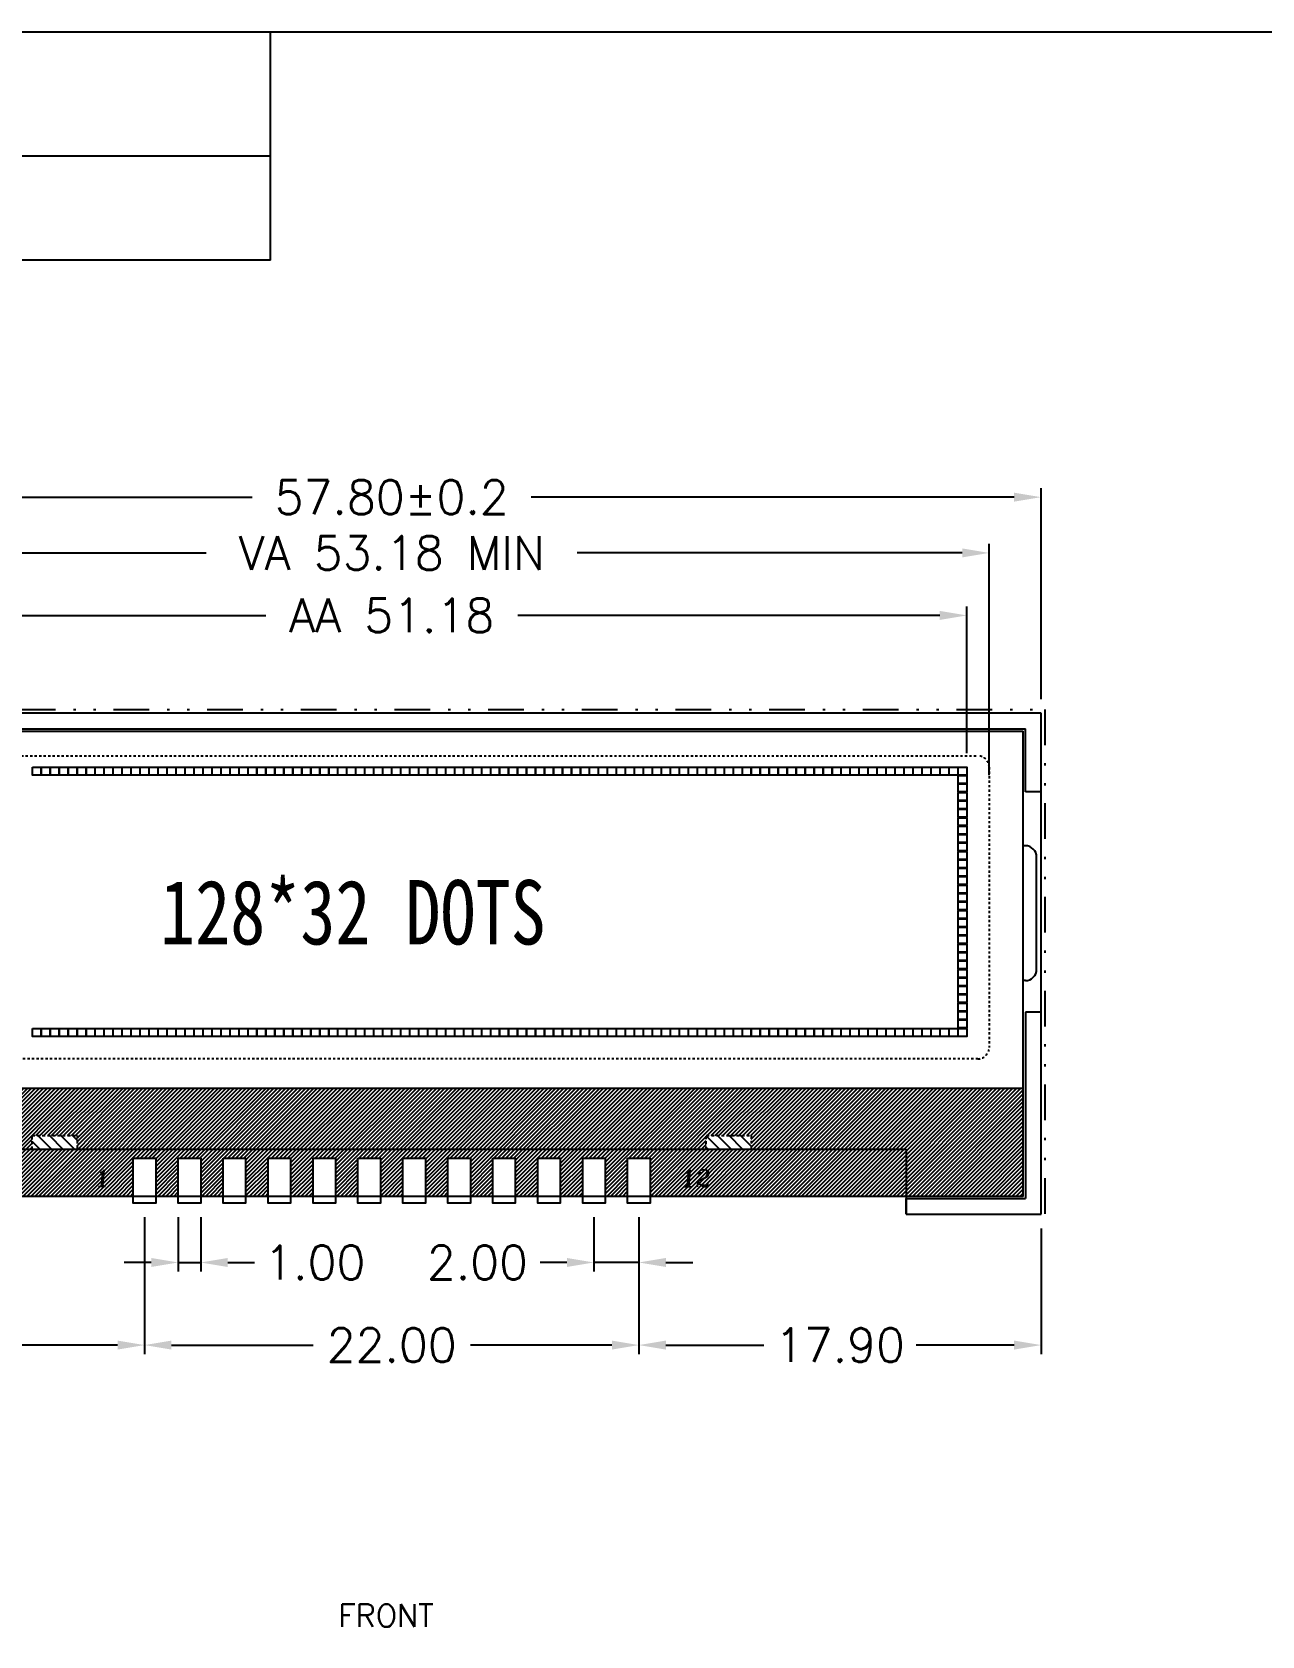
# Model space of a CAD drawing. Header units: millimetres. Extents: x 649 to 1175, y 120 to 338.
# Drawn here: x 1005.9 to 1060.6, y 190.8 to 262.1 of the extents above; entities that cross this region are included whole.
import ezdxf
from ezdxf.enums import TextEntityAlignment as Align

# ---------------------------------------------------------------- set-up
doc = ezdxf.new("R2010")
doc.units = ezdxf.units.MM
doc.header["$LTSCALE"] = 0.25
doc.header["$MEASUREMENT"] = 0
for name, pattern in [('CENTERX2', [4, 2.5, -0.5, 0.5, -0.5]), ('DASHED', [0.75, 0.5, -0.25]), ('DIVIDE2', [15.875, 6.35, -3.175, 0, -3.175, 0, -3.175])]:
    doc.linetypes.add(name, pattern=pattern)
for name, color, linetype in [('D', 4, 'Continuous'), ('K', 92, 'Continuous'), ('LCD', 7, 'Continuous'), ('Led', 2, 'Continuous')]:
    doc.layers.add(name, color=color, linetype=linetype)
doc.styles.add('ROMANS', font='romans.shx')
doc.styles.get("Standard").update_dxf_attribs({"font": 'romant.shx', "oblique": 5})
doc.styles.add('标注层', font='', dxfattribs={"width": 0.8, "height": 2.5})
doc.styles.get('标注层').set_extended_font_data('SimSun')
doc.dimstyles.new('ISO-25-1', dxfattribs={"dimtxt": 1.5, "dimasz": 1.2, "dimexe": 0.4, "dimexo": 0.625, "dimgap": 0.5, "dimtad": 0, "dimzin": 1, "dimdsep": 46, "dimtxsty": 'ROMANS', "dimcen": 2.5, "dimclrd": 4, "dimclre": 4, "dimclrt": 4, "dimadec": 0, "dimazin": 0, "dimtfac": 1, "dimtmove": 0, "dimatfit": 3, "dimfxl": 0, "dimlwe": -1, "dimarcsym": 0})

# ---------------------------------------------------------------- blocks, each defined once
blk = doc.blocks.new('*D1')
at = {"layer": 'D', "color": 4}
for p, q in [((996.331, 230.039), (996.331, 236.564)), ((1047.511, 230.039), (1047.511, 236.564))]:
    blk.add_line(p, q, dxfattribs=at)
at = {"layer": 'D', "color": 4, "lineweight": -2}
for p, q in [((997.531, 236.164), (1016.314, 236.164)), ((1046.311, 236.164), (1027.528, 236.164))]:
    blk.add_line(p, q, dxfattribs=at)
at = {"layer": 'D', "color": 4}
for points in [[(997.531, 236.364), (997.531, 235.964), (996.331, 236.164)], [(1046.311, 236.364), (1046.311, 235.964), (1047.511, 236.164)]]:
    blk.add_solid(points, dxfattribs=at)
at = {"layer": 'Defpoints', "color": 0}
for p in [(1047.511, 236.164), (996.331, 229.414), (1047.511, 229.414)]:
    blk.add_point(p, dxfattribs=at)
at = {"layer": 'D', "color": 4, "insert": (1021.921, 236.164), "char_height": 1.5, "attachment_point": 5, "style": 'ROMANS'}
blk.add_mtext('AA 51.18', dxfattribs=at)
blk = doc.blocks.new('*D2')
at = {"layer": 'D', "color": 4}
for p, q in [((995.331, 229.05), (995.331, 239.344)), ((1048.511, 229.05), (1048.511, 239.344))]:
    blk.add_line(p, q, dxfattribs=at)
at = {"layer": 'D', "color": 4, "lineweight": -2}
for p, q in [((996.531, 238.944), (1013.671, 238.944)), ((1047.311, 238.944), (1030.171, 238.944))]:
    blk.add_line(p, q, dxfattribs=at)
at = {"layer": 'D', "color": 4}
for points in [[(996.531, 239.144), (996.531, 238.744), (995.331, 238.944)], [(1047.311, 239.144), (1047.311, 238.744), (1048.511, 238.944)]]:
    blk.add_solid(points, dxfattribs=at)
at = {"layer": 'Defpoints', "color": 0}
for p in [(1048.511, 238.944), (995.331, 228.425), (1048.511, 228.425)]:
    blk.add_point(p, dxfattribs=at)
at = {"layer": 'D', "color": 4, "insert": (1021.921, 238.944), "char_height": 1.5, "attachment_point": 5, "style": 'ROMANS'}
blk.add_mtext('VA 53.18 MIN', dxfattribs=at)
blk = doc.blocks.new('*D3')
at = {"layer": 'D', "color": 4}
for p, q in [((993.021, 232.439), (993.021, 241.825)), ((1050.821, 232.439), (1050.821, 241.825))]:
    blk.add_line(p, q, dxfattribs=at)
at = {"layer": 'D', "color": 4, "lineweight": -2}
for p, q in [((994.221, 241.425), (1015.707, 241.425)), ((1049.621, 241.425), (1028.135, 241.425))]:
    blk.add_line(p, q, dxfattribs=at)
at = {"layer": 'D', "color": 4}
for points in [[(994.221, 241.625), (994.221, 241.225), (993.021, 241.425)], [(1049.621, 241.625), (1049.621, 241.225), (1050.821, 241.425)]]:
    blk.add_solid(points, dxfattribs=at)
at = {"layer": 'Defpoints', "color": 0}
for p in [(1050.821, 241.425), (993.021, 231.814), (1050.821, 231.814)]:
    blk.add_point(p, dxfattribs=at)
at = {"layer": 'D', "color": 4, "insert": (1021.921, 241.425), "char_height": 1.5, "attachment_point": 5, "style": 'ROMANS'}
blk.add_mtext('57.80%%P0.2', dxfattribs=at)
blk = doc.blocks.new('*D7')
at = {"layer": 'D', "color": 4}
for p, q in [((1012.421, 209.389), (1012.421, 206.971)), ((1013.421, 209.389), (1013.421, 206.971))]:
    blk.add_line(p, q, dxfattribs=at)
at = {"layer": 'D', "color": 4, "lineweight": -2}
for p, q in [((1011.221, 207.371), (1010.021, 207.371)), ((1012.421, 207.371), (1013.421, 207.371)), ((1014.621, 207.371), (1015.821, 207.371))]:
    blk.add_line(p, q, dxfattribs=at)
at = {"layer": 'D', "color": 4}
for points in [[(1011.221, 207.571), (1011.221, 207.171), (1012.421, 207.371)], [(1014.621, 207.571), (1014.621, 207.171), (1013.421, 207.371)]]:
    blk.add_solid(points, dxfattribs=at)
at = {"layer": 'Defpoints', "color": 0}
for p in [(1012.421, 210.014), (1013.421, 210.014), (1013.421, 207.371)]:
    blk.add_point(p, dxfattribs=at)
at = {"layer": 'D', "color": 4, "insert": (1018.5, 207.371), "char_height": 1.5, "attachment_point": 5, "style": 'ROMANS'}
blk.add_mtext('1.00', dxfattribs=at)
blk = doc.blocks.new('*D8')
at = {"layer": 'D', "color": 4}
for p, q in [((1030.921, 209.389), (1030.921, 206.971)), ((1032.921, 209.389), (1032.921, 206.971))]:
    blk.add_line(p, q, dxfattribs=at)
at = {"layer": 'D', "color": 4, "lineweight": -2}
for p, q in [((1029.721, 207.371), (1028.521, 207.371)), ((1032.921, 207.371), (1030.921, 207.371)), ((1034.121, 207.371), (1035.321, 207.371))]:
    blk.add_line(p, q, dxfattribs=at)
at = {"layer": 'D', "color": 4}
for points in [[(1029.721, 207.571), (1029.721, 207.171), (1030.921, 207.371)], [(1034.121, 207.571), (1034.121, 207.171), (1032.921, 207.371)]]:
    blk.add_solid(points, dxfattribs=at)
at = {"layer": 'Defpoints', "color": 0}
for p in [(1030.921, 210.014), (1032.921, 210.014), (1030.921, 207.371)]:
    blk.add_point(p, dxfattribs=at)
at = {"layer": 'D', "color": 4, "insert": (1025.735, 207.371), "char_height": 1.5, "attachment_point": 5, "style": 'ROMANS'}
blk.add_mtext('2.00', dxfattribs=at)
blk = doc.blocks.new('*D9')
at = {"layer": 'D', "color": 4}
for p, q in [((1010.921, 209.389), (1010.921, 203.295)), ((1032.921, 209.389), (1032.921, 203.295))]:
    blk.add_line(p, q, dxfattribs=at)
at = {"layer": 'D', "color": 4, "lineweight": -2}
for p, q in [((1012.121, 203.695), (1018.421, 203.695)), ((1031.721, 203.695), (1025.421, 203.695))]:
    blk.add_line(p, q, dxfattribs=at)
at = {"layer": 'D', "color": 4}
for points in [[(1012.121, 203.895), (1012.121, 203.495), (1010.921, 203.695)], [(1031.721, 203.895), (1031.721, 203.495), (1032.921, 203.695)]]:
    blk.add_solid(points, dxfattribs=at)
at = {"layer": 'Defpoints', "color": 0}
for p in [(1010.921, 210.014), (1032.921, 210.014), (1032.921, 203.695)]:
    blk.add_point(p, dxfattribs=at)
at = {"layer": 'D', "color": 4, "insert": (1021.921, 203.695), "char_height": 1.5, "attachment_point": 5, "style": 'ROMANS'}
blk.add_mtext('22.00', dxfattribs=at)
blk = doc.blocks.new('*D10')
at = {"layer": 'D', "color": 4}
for p, q in [((993.021, 208.889), (993.021, 203.295)), ((1010.921, 204.32), (1010.921, 204.095))]:
    blk.add_line(p, q, dxfattribs=at)
at = {"layer": 'D', "color": 4, "lineweight": -2}
for p, q in [((994.221, 203.695), (998.578, 203.695)), ((1009.721, 203.695), (1005.364, 203.695))]:
    blk.add_line(p, q, dxfattribs=at)
at = {"layer": 'D', "color": 4}
for points in [[(994.221, 203.895), (994.221, 203.495), (993.021, 203.695)], [(1009.721, 203.895), (1009.721, 203.495), (1010.921, 203.695)]]:
    blk.add_solid(points, dxfattribs=at)
at = {"layer": 'Defpoints', "color": 0}
for p in [(993.021, 209.514), (993.021, 203.695), (1010.921, 203.695)]:
    blk.add_point(p, dxfattribs=at)
at = {"layer": 'D', "color": 4, "insert": (1001.971, 203.695), "char_height": 1.5, "attachment_point": 5, "style": 'ROMANS'}
blk.add_mtext('17.90', dxfattribs=at)
blk = doc.blocks.new('*D11')
at = {"layer": 'D', "color": 4}
for p, q in [((1050.821, 208.889), (1050.821, 203.295)), ((1032.921, 204.32), (1032.921, 204.095))]:
    blk.add_line(p, q, dxfattribs=at)
at = {"layer": 'D', "color": 4, "lineweight": -2}
for p, q in [((1034.121, 203.695), (1038.478, 203.695)), ((1049.621, 203.695), (1045.264, 203.695))]:
    blk.add_line(p, q, dxfattribs=at)
at = {"layer": 'D', "color": 4}
for points in [[(1034.121, 203.895), (1034.121, 203.495), (1032.921, 203.695)], [(1049.621, 203.895), (1049.621, 203.495), (1050.821, 203.695)]]:
    blk.add_solid(points, dxfattribs=at)
at = {"layer": 'Defpoints', "color": 0}
for p in [(1050.821, 209.514), (1032.921, 203.695), (1050.821, 203.695)]:
    blk.add_point(p, dxfattribs=at)
at = {"layer": 'D', "color": 4, "insert": (1041.871, 203.695), "char_height": 1.5, "attachment_point": 5, "style": 'ROMANS'}
blk.add_mtext('17.90', dxfattribs=at)

msp = doc.modelspace()

# ---------------------------------------------------------------- hatches: boundary and pattern name
h = msp.add_hatch()
h.set_pattern_fill('ANSI31', color=5, style=0)
h.set_pattern_definition([(45, (149.27006, -106.92607), (-0.088388348, 0.088388348), [])])
h.paths.add_polyline_path([(1010.421, 210.314), (1010.421, 212.014), (1011.421, 212.014), (1011.421, 210.314), (1012.421, 210.314), (1012.421, 212.014), (1013.421, 212.014), (1013.421, 210.314), (1014.421, 210.314), (1014.421, 212.014), (1015.421, 212.014), (1015.421, 210.314), (1016.421, 210.314), (1016.421, 212.014), (1017.421, 212.014), (1017.421, 210.314), (1018.421, 210.314), (1018.421, 212.014), (1019.421, 212.014), (1019.421, 210.314), (1020.421, 210.314), (1020.421, 212.014), (1021.421, 212.014), (1021.421, 210.314), (1022.421, 210.314), (1022.421, 212.014), (1023.421, 212.014), (1023.421, 210.314), (1024.421, 210.314), (1024.421, 212.014), (1025.421, 212.014), (1025.421, 210.314), (1026.421, 210.314), (1026.421, 212.014), (1027.421, 212.014), (1027.421, 210.314), (1028.421, 210.314), (1028.421, 212.014), (1029.421, 212.014), (1029.421, 210.314), (1030.421, 210.314), (1030.421, 212.014), (1031.421, 212.014), (1031.421, 210.314), (1032.421, 210.314), (1032.421, 212.014), (1033.421, 212.014), (1033.421, 210.314), (1050.021, 210.314), (1050.021, 215.114), (993.821, 215.114), (993.821, 210.314)])
h.paths.add_polyline_path([(1005.921, 212.414), (1005.921, 213.014), (1007.921, 213.014), (1007.921, 212.414)], flags=16)
h.paths.add_polyline_path([(1035.921, 212.414), (1035.921, 213.014), (1037.921, 213.014), (1037.921, 212.414)], flags=16)
h.paths.add_polyline_path([(1034.597, 211.68), (1036.169, 211.68), (1036.169, 210.555), (1034.597, 210.555)], flags=24)
h.paths.add_polyline_path([(1008.518, 211.688), (1009.25, 211.688), (1009.25, 210.563), (1008.518, 210.563)], flags=24)
at = {"layer": 'Led'}
h = msp.add_hatch(dxfattribs=at)
h.set_pattern_fill('ANSI31', color=1, scale=2.9)
h.set_pattern_definition([(315, (132.84147, 409.1361), (-0.25632621, -0.25632621), [])])
h.paths.add_polyline_path([(1005.921, 212.414), (1005.921, 213.014), (1007.921, 213.014), (1007.921, 212.414)])
h.paths.add_polyline_path([(1037.921, 213.014), (1037.921, 212.414), (1035.921, 212.414), (1035.921, 213.014)])

# ---------------------------------------------------------------- linework, layer by layer
at = {"layer": 'K', "color": 4}
for p, q in [((1016.531, 251.967), (1016.531, 262.121)), ((1016.531, 256.601), (972.339, 256.601)), ((1016.531, 251.967), (972.339, 251.967))]:
    msp.add_line(p, q, dxfattribs=at)
msp.add_lwpolyline([(1174.939, 262.121), (972.339, 262.121), (972.339, 119.624), (1174.939, 119.624)], close=True, dxfattribs=at)
at = {"layer": 'LCD'}
for p, q in [((993.821, 231.014), (1050.021, 231.014)), ((1050.021, 210.314), (1050.021, 231.014)), ((1050.121, 225.914), (1050.021, 225.914)), ((1050.621, 220.414), (1050.621, 225.414)), ((1050.121, 219.914), (1050.021, 219.914)), ((1050.021, 215.114), (993.821, 215.114)), ((1050.021, 210.314), (993.821, 210.314))]:
    msp.add_line(p, q, dxfattribs=at)
at = {"layer": 'LCD', "color": 6, "linetype": 'CENTERX2', "ltscale": 0.03}
msp.add_lwpolyline([(1048.511, 229.414), (1048.511, 216.934, -0.414214), (1048.011, 216.434), (995.831, 216.434, -0.414214), (995.331, 216.934), (995.331, 229.414, -0.414214), (995.831, 229.914), (1048.011, 229.914, -0.414214)], format="xyb", close=True, dxfattribs=at)
at = {"layer": 'LCD'}
for points in [[(1005.931, 229.414), (1006.311, 229.414), (1006.311, 229.059), (1005.931, 229.059)], [(1006.331, 229.414), (1006.711, 229.414), (1006.711, 229.059), (1006.331, 229.059)], [(1006.731, 229.414), (1007.111, 229.414), (1007.111, 229.059), (1006.731, 229.059)], [(1007.131, 229.414), (1007.511, 229.414), (1007.511, 229.059), (1007.131, 229.059)], [(1007.531, 229.414), (1007.911, 229.414), (1007.911, 229.059), (1007.531, 229.059)], [(1007.931, 229.414), (1008.311, 229.414), (1008.311, 229.059), (1007.931, 229.059)], [(1008.331, 229.414), (1008.711, 229.414), (1008.711, 229.059), (1008.331, 229.059)], [(1008.731, 229.414), (1009.111, 229.414), (1009.111, 229.059), (1008.731, 229.059)], [(1009.131, 229.414), (1009.511, 229.414), (1009.511, 229.059), (1009.131, 229.059)], [(1009.531, 229.414), (1009.911, 229.414), (1009.911, 229.059), (1009.531, 229.059)], [(1009.931, 229.414), (1010.311, 229.414), (1010.311, 229.059), (1009.931, 229.059)], [(1010.331, 229.414), (1010.711, 229.414), (1010.711, 229.059), (1010.331, 229.059)], [(1010.731, 229.414), (1011.111, 229.414), (1011.111, 229.059), (1010.731, 229.059)], [(1011.131, 229.414), (1011.511, 229.414), (1011.511, 229.059), (1011.131, 229.059)], [(1011.531, 229.414), (1011.911, 229.414), (1011.911, 229.059), (1011.531, 229.059)], [(1011.931, 229.414), (1012.311, 229.414), (1012.311, 229.059), (1011.931, 229.059)], [(1012.331, 229.414), (1012.711, 229.414), (1012.711, 229.059), (1012.331, 229.059)], [(1012.731, 229.414), (1013.111, 229.414), (1013.111, 229.059), (1012.731, 229.059)], [(1013.131, 229.414), (1013.511, 229.414), (1013.511, 229.059), (1013.131, 229.059)], [(1013.531, 229.414), (1013.911, 229.414), (1013.911, 229.059), (1013.531, 229.059)], [(1013.931, 229.414), (1014.311, 229.414), (1014.311, 229.059), (1013.931, 229.059)], [(1014.331, 229.414), (1014.711, 229.414), (1014.711, 229.059), (1014.331, 229.059)], [(1014.731, 229.414), (1015.111, 229.414), (1015.111, 229.059), (1014.731, 229.059)], [(1015.131, 229.414), (1015.511, 229.414), (1015.511, 229.059), (1015.131, 229.059)], [(1015.531, 229.414), (1015.911, 229.414), (1015.911, 229.059), (1015.531, 229.059)], [(1015.931, 229.414), (1016.311, 229.414), (1016.311, 229.059), (1015.931, 229.059)], [(1016.331, 229.414), (1016.711, 229.414), (1016.711, 229.059), (1016.331, 229.059)], [(1016.731, 229.414), (1017.111, 229.414), (1017.111, 229.059), (1016.731, 229.059)], [(1017.131, 229.414), (1017.511, 229.414), (1017.511, 229.059), (1017.131, 229.059)], [(1017.531, 229.414), (1017.911, 229.414), (1017.911, 229.059), (1017.531, 229.059)], [(1017.931, 229.414), (1018.311, 229.414), (1018.311, 229.059), (1017.931, 229.059)], [(1018.331, 229.414), (1018.711, 229.414), (1018.711, 229.059), (1018.331, 229.059)], [(1018.731, 229.414), (1019.111, 229.414), (1019.111, 229.059), (1018.731, 229.059)], [(1019.131, 229.414), (1019.511, 229.414), (1019.511, 229.059), (1019.131, 229.059)], [(1019.531, 229.414), (1019.911, 229.414), (1019.911, 229.059), (1019.531, 229.059)], [(1019.931, 229.414), (1020.311, 229.414), (1020.311, 229.059), (1019.931, 229.059)], [(1020.331, 229.414), (1020.711, 229.414), (1020.711, 229.059), (1020.331, 229.059)], [(1020.731, 229.414), (1021.111, 229.414), (1021.111, 229.059), (1020.731, 229.059)], [(1021.131, 229.414), (1021.511, 229.414), (1021.511, 229.059), (1021.131, 229.059)], [(1021.531, 229.414), (1021.911, 229.414), (1021.911, 229.059), (1021.531, 229.059)], [(1021.931, 229.414), (1022.311, 229.414), (1022.311, 229.059), (1021.931, 229.059)], [(1022.331, 229.414), (1022.711, 229.414), (1022.711, 229.059), (1022.331, 229.059)], [(1022.731, 229.414), (1023.111, 229.414), (1023.111, 229.059), (1022.731, 229.059)], [(1023.131, 229.414), (1023.511, 229.414), (1023.511, 229.059), (1023.131, 229.059)], [(1023.531, 229.414), (1023.911, 229.414), (1023.911, 229.059), (1023.531, 229.059)], [(1023.931, 229.414), (1024.311, 229.414), (1024.311, 229.059), (1023.931, 229.059)], [(1024.331, 229.414), (1024.711, 229.414), (1024.711, 229.059), (1024.331, 229.059)], [(1024.731, 229.414), (1025.111, 229.414), (1025.111, 229.059), (1024.731, 229.059)], [(1025.131, 229.414), (1025.511, 229.414), (1025.511, 229.059), (1025.131, 229.059)], [(1025.531, 229.414), (1025.911, 229.414), (1025.911, 229.059), (1025.531, 229.059)], [(1025.931, 229.414), (1026.311, 229.414), (1026.311, 229.059), (1025.931, 229.059)], [(1026.331, 229.414), (1026.711, 229.414), (1026.711, 229.059), (1026.331, 229.059)], [(1026.731, 229.414), (1027.111, 229.414), (1027.111, 229.059), (1026.731, 229.059)], [(1027.131, 229.414), (1027.511, 229.414), (1027.511, 229.059), (1027.131, 229.059)], [(1027.531, 229.414), (1027.911, 229.414), (1027.911, 229.059), (1027.531, 229.059)], [(1027.931, 229.414), (1028.311, 229.414), (1028.311, 229.059), (1027.931, 229.059)], [(1028.331, 229.414), (1028.711, 229.414), (1028.711, 229.059), (1028.331, 229.059)], [(1028.731, 229.414), (1029.111, 229.414), (1029.111, 229.059), (1028.731, 229.059)], [(1029.131, 229.414), (1029.511, 229.414), (1029.511, 229.059), (1029.131, 229.059)], [(1029.531, 229.414), (1029.911, 229.414), (1029.911, 229.059), (1029.531, 229.059)], [(1029.931, 229.414), (1030.311, 229.414), (1030.311, 229.059), (1029.931, 229.059)], [(1030.331, 229.414), (1030.711, 229.414), (1030.711, 229.059), (1030.331, 229.059)], [(1030.731, 229.414), (1031.111, 229.414), (1031.111, 229.059), (1030.731, 229.059)], [(1031.131, 229.414), (1031.511, 229.414), (1031.511, 229.059), (1031.131, 229.059)], [(1031.531, 229.414), (1031.911, 229.414), (1031.911, 229.059), (1031.531, 229.059)], [(1031.931, 229.414), (1032.311, 229.414), (1032.311, 229.059), (1031.931, 229.059)], [(1032.331, 229.414), (1032.711, 229.414), (1032.711, 229.059), (1032.331, 229.059)], [(1032.731, 229.414), (1033.111, 229.414), (1033.111, 229.059), (1032.731, 229.059)], [(1033.131, 229.414), (1033.511, 229.414), (1033.511, 229.059), (1033.131, 229.059)], [(1033.531, 229.414), (1033.911, 229.414), (1033.911, 229.059), (1033.531, 229.059)], [(1033.931, 229.414), (1034.311, 229.414), (1034.311, 229.059), (1033.931, 229.059)], [(1034.331, 229.414), (1034.711, 229.414), (1034.711, 229.059), (1034.331, 229.059)], [(1034.731, 229.414), (1035.111, 229.414), (1035.111, 229.059), (1034.731, 229.059)], [(1035.131, 229.414), (1035.511, 229.414), (1035.511, 229.059), (1035.131, 229.059)], [(1035.531, 229.414), (1035.911, 229.414), (1035.911, 229.059), (1035.531, 229.059)], [(1035.931, 229.414), (1036.311, 229.414), (1036.311, 229.059), (1035.931, 229.059)], [(1036.331, 229.414), (1036.711, 229.414), (1036.711, 229.059), (1036.331, 229.059)], [(1036.731, 229.414), (1037.111, 229.414), (1037.111, 229.059), (1036.731, 229.059)], [(1037.131, 229.414), (1037.511, 229.414), (1037.511, 229.059), (1037.131, 229.059)], [(1037.531, 229.414), (1037.911, 229.414), (1037.911, 229.059), (1037.531, 229.059)], [(1037.931, 229.414), (1038.311, 229.414), (1038.311, 229.059), (1037.931, 229.059)], [(1038.331, 229.414), (1038.711, 229.414), (1038.711, 229.059), (1038.331, 229.059)], [(1038.731, 229.414), (1039.111, 229.414), (1039.111, 229.059), (1038.731, 229.059)], [(1039.131, 229.414), (1039.511, 229.414), (1039.511, 229.059), (1039.131, 229.059)], [(1039.531, 229.414), (1039.911, 229.414), (1039.911, 229.059), (1039.531, 229.059)], [(1039.931, 229.414), (1040.311, 229.414), (1040.311, 229.059), (1039.931, 229.059)], [(1040.331, 229.414), (1040.711, 229.414), (1040.711, 229.059), (1040.331, 229.059)], [(1040.731, 229.414), (1041.111, 229.414), (1041.111, 229.059), (1040.731, 229.059)], [(1041.131, 229.414), (1041.511, 229.414), (1041.511, 229.059), (1041.131, 229.059)], [(1041.531, 229.414), (1041.911, 229.414), (1041.911, 229.059), (1041.531, 229.059)], [(1041.931, 229.414), (1042.311, 229.414), (1042.311, 229.059), (1041.931, 229.059)], [(1042.331, 229.414), (1042.711, 229.414), (1042.711, 229.059), (1042.331, 229.059)], [(1042.731, 229.414), (1043.111, 229.414), (1043.111, 229.059), (1042.731, 229.059)], [(1043.131, 229.414), (1043.511, 229.414), (1043.511, 229.059), (1043.131, 229.059)], [(1043.531, 229.414), (1043.911, 229.414), (1043.911, 229.059), (1043.531, 229.059)], [(1043.931, 229.414), (1044.311, 229.414), (1044.311, 229.059), (1043.931, 229.059)], [(1044.331, 229.414), (1044.711, 229.414), (1044.711, 229.059), (1044.331, 229.059)], [(1044.731, 229.414), (1045.111, 229.414), (1045.111, 229.059), (1044.731, 229.059)], [(1045.131, 229.414), (1045.511, 229.414), (1045.511, 229.059), (1045.131, 229.059)], [(1045.531, 229.414), (1045.911, 229.414), (1045.911, 229.059), (1045.531, 229.059)], [(1045.931, 229.414), (1046.311, 229.414), (1046.311, 229.059), (1045.931, 229.059)], [(1046.331, 229.414), (1046.711, 229.414), (1046.711, 229.059), (1046.331, 229.059)], [(1046.731, 229.414), (1047.111, 229.414), (1047.111, 229.059), (1046.731, 229.059)], [(1047.131, 229.414), (1047.511, 229.414), (1047.511, 229.059), (1047.131, 229.059)], [(1047.131, 229.039), (1047.511, 229.039), (1047.511, 228.684), (1047.131, 228.684)], [(1047.131, 228.664), (1047.511, 228.664), (1047.511, 228.309), (1047.131, 228.309)], [(1047.131, 228.289), (1047.511, 228.289), (1047.511, 227.934), (1047.131, 227.934)], [(1047.131, 227.914), (1047.511, 227.914), (1047.511, 227.559), (1047.131, 227.559)], [(1047.131, 227.539), (1047.511, 227.539), (1047.511, 227.184), (1047.131, 227.184)], [(1047.131, 227.164), (1047.511, 227.164), (1047.511, 226.809), (1047.131, 226.809)], [(1047.131, 226.789), (1047.511, 226.789), (1047.511, 226.434), (1047.131, 226.434)], [(1047.131, 226.414), (1047.511, 226.414), (1047.511, 226.059), (1047.131, 226.059)], [(1047.131, 226.039), (1047.511, 226.039), (1047.511, 225.684), (1047.131, 225.684)], [(1047.131, 225.664), (1047.511, 225.664), (1047.511, 225.309), (1047.131, 225.309)], [(1047.131, 225.289), (1047.511, 225.289), (1047.511, 224.934), (1047.131, 224.934)], [(1047.131, 224.914), (1047.511, 224.914), (1047.511, 224.559), (1047.131, 224.559)], [(1047.131, 224.539), (1047.511, 224.539), (1047.511, 224.184), (1047.131, 224.184)], [(1047.131, 224.164), (1047.511, 224.164), (1047.511, 223.809), (1047.131, 223.809)], [(1047.131, 223.789), (1047.511, 223.789), (1047.511, 223.434), (1047.131, 223.434)], [(1047.131, 223.414), (1047.511, 223.414), (1047.511, 223.059), (1047.131, 223.059)], [(1047.131, 223.039), (1047.511, 223.039), (1047.511, 222.684), (1047.131, 222.684)], [(1047.131, 222.664), (1047.511, 222.664), (1047.511, 222.309), (1047.131, 222.309)], [(1047.131, 222.289), (1047.511, 222.289), (1047.511, 221.934), (1047.131, 221.934)], [(1047.131, 221.914), (1047.511, 221.914), (1047.511, 221.559), (1047.131, 221.559)], [(1047.131, 221.539), (1047.511, 221.539), (1047.511, 221.184), (1047.131, 221.184)], [(1047.131, 221.164), (1047.511, 221.164), (1047.511, 220.809), (1047.131, 220.809)], [(1047.131, 220.789), (1047.511, 220.789), (1047.511, 220.434), (1047.131, 220.434)], [(1047.131, 220.414), (1047.511, 220.414), (1047.511, 220.059), (1047.131, 220.059)], [(1047.131, 220.039), (1047.511, 220.039), (1047.511, 219.684), (1047.131, 219.684)], [(1047.131, 219.664), (1047.511, 219.664), (1047.511, 219.309), (1047.131, 219.309)], [(1047.131, 219.289), (1047.511, 219.289), (1047.511, 218.934), (1047.131, 218.934)], [(1047.131, 218.914), (1047.511, 218.914), (1047.511, 218.559), (1047.131, 218.559)], [(1047.131, 218.539), (1047.511, 218.539), (1047.511, 218.184), (1047.131, 218.184)], [(1005.931, 217.789), (1006.311, 217.789), (1006.311, 217.434), (1005.931, 217.434)], [(1006.331, 217.789), (1006.711, 217.789), (1006.711, 217.434), (1006.331, 217.434)], [(1006.731, 217.789), (1007.111, 217.789), (1007.111, 217.434), (1006.731, 217.434)], [(1007.131, 217.789), (1007.511, 217.789), (1007.511, 217.434), (1007.131, 217.434)], [(1007.531, 217.789), (1007.911, 217.789), (1007.911, 217.434), (1007.531, 217.434)], [(1007.931, 217.789), (1008.311, 217.789), (1008.311, 217.434), (1007.931, 217.434)], [(1008.331, 217.789), (1008.711, 217.789), (1008.711, 217.434), (1008.331, 217.434)], [(1008.731, 217.789), (1009.111, 217.789), (1009.111, 217.434), (1008.731, 217.434)], [(1009.131, 217.789), (1009.511, 217.789), (1009.511, 217.434), (1009.131, 217.434)], [(1009.531, 217.789), (1009.911, 217.789), (1009.911, 217.434), (1009.531, 217.434)], [(1009.931, 217.789), (1010.311, 217.789), (1010.311, 217.434), (1009.931, 217.434)], [(1010.331, 217.789), (1010.711, 217.789), (1010.711, 217.434), (1010.331, 217.434)], [(1010.731, 217.789), (1011.111, 217.789), (1011.111, 217.434), (1010.731, 217.434)], [(1011.131, 217.789), (1011.511, 217.789), (1011.511, 217.434), (1011.131, 217.434)], [(1011.531, 217.789), (1011.911, 217.789), (1011.911, 217.434), (1011.531, 217.434)], [(1011.931, 217.789), (1012.311, 217.789), (1012.311, 217.434), (1011.931, 217.434)], [(1012.331, 217.789), (1012.711, 217.789), (1012.711, 217.434), (1012.331, 217.434)], [(1012.731, 217.789), (1013.111, 217.789), (1013.111, 217.434), (1012.731, 217.434)], [(1013.131, 217.789), (1013.511, 217.789), (1013.511, 217.434), (1013.131, 217.434)], [(1013.531, 217.789), (1013.911, 217.789), (1013.911, 217.434), (1013.531, 217.434)], [(1013.931, 217.789), (1014.311, 217.789), (1014.311, 217.434), (1013.931, 217.434)], [(1014.331, 217.789), (1014.711, 217.789), (1014.711, 217.434), (1014.331, 217.434)], [(1014.731, 217.789), (1015.111, 217.789), (1015.111, 217.434), (1014.731, 217.434)], [(1015.131, 217.789), (1015.511, 217.789), (1015.511, 217.434), (1015.131, 217.434)], [(1015.531, 217.789), (1015.911, 217.789), (1015.911, 217.434), (1015.531, 217.434)], [(1015.931, 217.789), (1016.311, 217.789), (1016.311, 217.434), (1015.931, 217.434)], [(1016.331, 217.789), (1016.711, 217.789), (1016.711, 217.434), (1016.331, 217.434)], [(1016.731, 217.789), (1017.111, 217.789), (1017.111, 217.434), (1016.731, 217.434)], [(1017.131, 217.789), (1017.511, 217.789), (1017.511, 217.434), (1017.131, 217.434)], [(1017.531, 217.789), (1017.911, 217.789), (1017.911, 217.434), (1017.531, 217.434)], [(1017.931, 217.789), (1018.311, 217.789), (1018.311, 217.434), (1017.931, 217.434)], [(1018.331, 217.789), (1018.711, 217.789), (1018.711, 217.434), (1018.331, 217.434)], [(1018.731, 217.789), (1019.111, 217.789), (1019.111, 217.434), (1018.731, 217.434)], [(1019.131, 217.789), (1019.511, 217.789), (1019.511, 217.434), (1019.131, 217.434)], [(1019.531, 217.789), (1019.911, 217.789), (1019.911, 217.434), (1019.531, 217.434)], [(1019.931, 217.789), (1020.311, 217.789), (1020.311, 217.434), (1019.931, 217.434)], [(1020.331, 217.789), (1020.711, 217.789), (1020.711, 217.434), (1020.331, 217.434)], [(1020.731, 217.789), (1021.111, 217.789), (1021.111, 217.434), (1020.731, 217.434)], [(1021.131, 217.789), (1021.511, 217.789), (1021.511, 217.434), (1021.131, 217.434)], [(1021.531, 217.789), (1021.911, 217.789), (1021.911, 217.434), (1021.531, 217.434)], [(1021.931, 217.789), (1022.311, 217.789), (1022.311, 217.434), (1021.931, 217.434)], [(1022.331, 217.789), (1022.711, 217.789), (1022.711, 217.434), (1022.331, 217.434)], [(1022.731, 217.789), (1023.111, 217.789), (1023.111, 217.434), (1022.731, 217.434)], [(1023.131, 217.789), (1023.511, 217.789), (1023.511, 217.434), (1023.131, 217.434)], [(1023.531, 217.789), (1023.911, 217.789), (1023.911, 217.434), (1023.531, 217.434)], [(1023.931, 217.789), (1024.311, 217.789), (1024.311, 217.434), (1023.931, 217.434)], [(1024.331, 217.789), (1024.711, 217.789), (1024.711, 217.434), (1024.331, 217.434)], [(1024.731, 217.789), (1025.111, 217.789), (1025.111, 217.434), (1024.731, 217.434)], [(1025.131, 217.789), (1025.511, 217.789), (1025.511, 217.434), (1025.131, 217.434)], [(1025.531, 217.789), (1025.911, 217.789), (1025.911, 217.434), (1025.531, 217.434)], [(1025.931, 217.789), (1026.311, 217.789), (1026.311, 217.434), (1025.931, 217.434)], [(1026.331, 217.789), (1026.711, 217.789), (1026.711, 217.434), (1026.331, 217.434)], [(1026.731, 217.789), (1027.111, 217.789), (1027.111, 217.434), (1026.731, 217.434)], [(1027.131, 217.789), (1027.511, 217.789), (1027.511, 217.434), (1027.131, 217.434)], [(1027.531, 217.789), (1027.911, 217.789), (1027.911, 217.434), (1027.531, 217.434)], [(1027.931, 217.789), (1028.311, 217.789), (1028.311, 217.434), (1027.931, 217.434)], [(1028.331, 217.789), (1028.711, 217.789), (1028.711, 217.434), (1028.331, 217.434)], [(1028.731, 217.789), (1029.111, 217.789), (1029.111, 217.434), (1028.731, 217.434)], [(1029.131, 217.789), (1029.511, 217.789), (1029.511, 217.434), (1029.131, 217.434)], [(1029.531, 217.789), (1029.911, 217.789), (1029.911, 217.434), (1029.531, 217.434)], [(1029.931, 217.789), (1030.311, 217.789), (1030.311, 217.434), (1029.931, 217.434)], [(1030.331, 217.789), (1030.711, 217.789), (1030.711, 217.434), (1030.331, 217.434)], [(1030.731, 217.789), (1031.111, 217.789), (1031.111, 217.434), (1030.731, 217.434)], [(1031.131, 217.789), (1031.511, 217.789), (1031.511, 217.434), (1031.131, 217.434)], [(1031.531, 217.789), (1031.911, 217.789), (1031.911, 217.434), (1031.531, 217.434)], [(1031.931, 217.789), (1032.311, 217.789), (1032.311, 217.434), (1031.931, 217.434)], [(1032.331, 217.789), (1032.711, 217.789), (1032.711, 217.434), (1032.331, 217.434)], [(1032.731, 217.789), (1033.111, 217.789), (1033.111, 217.434), (1032.731, 217.434)], [(1033.131, 217.789), (1033.511, 217.789), (1033.511, 217.434), (1033.131, 217.434)], [(1033.531, 217.789), (1033.911, 217.789), (1033.911, 217.434), (1033.531, 217.434)], [(1033.931, 217.789), (1034.311, 217.789), (1034.311, 217.434), (1033.931, 217.434)], [(1034.331, 217.789), (1034.711, 217.789), (1034.711, 217.434), (1034.331, 217.434)], [(1034.731, 217.789), (1035.111, 217.789), (1035.111, 217.434), (1034.731, 217.434)], [(1035.131, 217.789), (1035.511, 217.789), (1035.511, 217.434), (1035.131, 217.434)], [(1035.531, 217.789), (1035.911, 217.789), (1035.911, 217.434), (1035.531, 217.434)], [(1035.931, 217.789), (1036.311, 217.789), (1036.311, 217.434), (1035.931, 217.434)], [(1036.331, 217.789), (1036.711, 217.789), (1036.711, 217.434), (1036.331, 217.434)], [(1036.731, 217.789), (1037.111, 217.789), (1037.111, 217.434), (1036.731, 217.434)], [(1037.131, 217.789), (1037.511, 217.789), (1037.511, 217.434), (1037.131, 217.434)], [(1037.531, 217.789), (1037.911, 217.789), (1037.911, 217.434), (1037.531, 217.434)], [(1037.931, 217.789), (1038.311, 217.789), (1038.311, 217.434), (1037.931, 217.434)], [(1038.331, 217.789), (1038.711, 217.789), (1038.711, 217.434), (1038.331, 217.434)], [(1038.731, 217.789), (1039.111, 217.789), (1039.111, 217.434), (1038.731, 217.434)], [(1039.131, 217.789), (1039.511, 217.789), (1039.511, 217.434), (1039.131, 217.434)], [(1039.531, 217.789), (1039.911, 217.789), (1039.911, 217.434), (1039.531, 217.434)], [(1039.931, 217.789), (1040.311, 217.789), (1040.311, 217.434), (1039.931, 217.434)], [(1040.331, 217.789), (1040.711, 217.789), (1040.711, 217.434), (1040.331, 217.434)], [(1040.731, 217.789), (1041.111, 217.789), (1041.111, 217.434), (1040.731, 217.434)], [(1041.131, 217.789), (1041.511, 217.789), (1041.511, 217.434), (1041.131, 217.434)], [(1041.531, 217.789), (1041.911, 217.789), (1041.911, 217.434), (1041.531, 217.434)], [(1041.931, 217.789), (1042.311, 217.789), (1042.311, 217.434), (1041.931, 217.434)], [(1042.331, 217.789), (1042.711, 217.789), (1042.711, 217.434), (1042.331, 217.434)], [(1042.731, 217.789), (1043.111, 217.789), (1043.111, 217.434), (1042.731, 217.434)], [(1043.131, 217.789), (1043.511, 217.789), (1043.511, 217.434), (1043.131, 217.434)], [(1043.531, 217.789), (1043.911, 217.789), (1043.911, 217.434), (1043.531, 217.434)], [(1043.931, 217.789), (1044.311, 217.789), (1044.311, 217.434), (1043.931, 217.434)], [(1044.331, 217.789), (1044.711, 217.789), (1044.711, 217.434), (1044.331, 217.434)], [(1044.731, 217.789), (1045.111, 217.789), (1045.111, 217.434), (1044.731, 217.434)], [(1045.131, 217.789), (1045.511, 217.789), (1045.511, 217.434), (1045.131, 217.434)], [(1045.531, 217.789), (1045.911, 217.789), (1045.911, 217.434), (1045.531, 217.434)], [(1045.931, 217.789), (1046.311, 217.789), (1046.311, 217.434), (1045.931, 217.434)], [(1046.331, 217.789), (1046.711, 217.789), (1046.711, 217.434), (1046.331, 217.434)], [(1046.731, 217.789), (1047.111, 217.789), (1047.111, 217.434), (1046.731, 217.434)], [(1047.131, 218.164), (1047.511, 218.164), (1047.511, 217.809), (1047.131, 217.809)], [(1047.131, 217.789), (1047.511, 217.789), (1047.511, 217.434), (1047.131, 217.434)], [(1010.421, 212.014), (1011.421, 212.014), (1011.421, 210.014), (1010.421, 210.014)], [(1012.421, 212.014), (1013.421, 212.014), (1013.421, 210.014), (1012.421, 210.014)], [(1014.421, 212.014), (1015.421, 212.014), (1015.421, 210.014), (1014.421, 210.014)], [(1016.421, 212.014), (1017.421, 212.014), (1017.421, 210.014), (1016.421, 210.014)], [(1018.421, 212.014), (1019.421, 212.014), (1019.421, 210.014), (1018.421, 210.014)], [(1020.421, 212.014), (1021.421, 212.014), (1021.421, 210.014), (1020.421, 210.014)], [(1022.421, 212.014), (1023.421, 212.014), (1023.421, 210.014), (1022.421, 210.014)], [(1024.421, 212.014), (1025.421, 212.014), (1025.421, 210.014), (1024.421, 210.014)], [(1026.421, 212.014), (1027.421, 212.014), (1027.421, 210.014), (1026.421, 210.014)], [(1028.421, 212.014), (1029.421, 212.014), (1029.421, 210.014), (1028.421, 210.014)], [(1030.421, 212.014), (1031.421, 212.014), (1031.421, 210.014), (1030.421, 210.014)], [(1032.421, 212.014), (1033.421, 212.014), (1033.421, 210.014), (1032.421, 210.014)]]:
    msp.add_lwpolyline(points, close=True, dxfattribs=at)
for points in [[(1012.421, 210.314), (1011.421, 210.314)], [(1014.421, 210.314), (1013.421, 210.314)], [(1016.421, 210.314), (1015.421, 210.314)], [(1018.421, 210.314), (1017.421, 210.314)], [(1020.421, 210.314), (1019.421, 210.314)], [(1022.421, 210.314), (1021.421, 210.314)], [(1024.421, 210.314), (1023.421, 210.314)], [(1026.421, 210.314), (1025.421, 210.314)], [(1028.421, 210.314), (1027.421, 210.314)], [(1030.421, 210.314), (1029.421, 210.314)], [(1032.421, 210.314), (1031.421, 210.314)]]:
    msp.add_lwpolyline(points, dxfattribs=at)
for centre, start, end in [((1050.121, 225.414), 0, 90), ((1050.121, 220.414), 270, 0)]:
    msp.add_arc(centre, 0.5, start, end, dxfattribs=at)
at = {"layer": 'Led', "color": 4, "linetype": 'DIVIDE2'}
for p, q in [((992.87, 231.972), (1050.982, 231.972)), ((1050.982, 231.972), (1050.982, 209.348))]:
    msp.add_line(p, q, dxfattribs=at)
at = {"layer": 'Led'}
for p, q in [((1050.821, 231.814), (993.021, 231.814)), ((1050.821, 209.514), (1050.821, 231.814)), ((993.721, 231.114), (1050.121, 231.114)), ((1050.121, 228.314), (1050.121, 231.114)), ((1050.821, 228.314), (1050.121, 228.314)), ((1050.821, 218.514), (1050.121, 218.514)), ((1050.121, 218.514), (1050.121, 210.214)), ((999.021, 212.414), (1044.821, 212.414)), ((1044.821, 212.414), (1044.821, 209.514)), ((1044.821, 209.514), (1044.821, 210.214)), ((1044.821, 210.214), (1050.121, 210.214)), ((1044.821, 209.514), (1050.821, 209.514))]:
    msp.add_line(p, q, dxfattribs=at)
at = {"layer": 'Led', "color": 252, "linetype": 'DASHED', "true_color": 0x939598}
for p, q in [((1005.921, 212.414), (1005.921, 213.014)), ((1005.921, 213.014), (1007.921, 213.014)), ((1007.921, 213.014), (1007.921, 212.414)), ((1035.921, 212.414), (1035.921, 213.014)), ((1035.921, 213.014), (1037.921, 213.014)), ((1037.921, 213.014), (1037.921, 212.414)), ((1005.921, 212.414), (1007.921, 212.414)), ((1035.921, 212.414), (1037.921, 212.414))]:
    msp.add_line(p, q, dxfattribs=at)

# ---------------------------------------------------------------- texts
at = {"layer": 'D', "color": 4, "style": 'ROMANS'}
msp.add_text('FRONT', height=1, dxfattribs=at).set_placement((1021.666, 191.661), align=Align.MIDDLE)
at = {"layer": 'LCD', "style": '标注层', "width": 0.8}
msp.add_text('128*32 DOTS', height=2.86632, dxfattribs=at).set_placement((1011.615, 221.522))
at = {"layer": 'LCD', "width": 0.79101, "attachment_point": 1}
for s, insert, char_height in [('1', (1008.705, 211.501), 0.75), ('12', (1034.785, 211.493), 0.7504)]:
    msp.add_mtext(s, dxfattribs=dict(at, insert=insert, char_height=char_height))

# ---------------------------------------------------------------- dimensions: what is measured, and where the dimension line sits
at = {"layer": 'D'}
dim = msp.add_linear_dim(base=(1050.821, 241.425), p1=(993.021, 231.814), p2=(1050.821, 231.814), text='<>%%P0.2', dimstyle='ISO-25-1', dxfattribs=at)
dim.commit()
dim.dimension.update_dxf_attribs({"geometry": '*D3', "text_midpoint": (1021.921, 241.425), "dimtype": 160})
for base, p1, p2, text, picture, middle in [((1048.511, 238.944), (995.331, 228.425), (1048.511, 228.425), 'VA <> MIN', '*D2', (1021.921, 238.944)), ((1047.511, 236.164), (996.331, 229.414), (1047.511, 229.414), 'AA <>', '*D1', (1021.921, 236.164))]:
    dim = msp.add_linear_dim(base=base, p1=p1, p2=p2, text=text, dimstyle='ISO-25-1', dxfattribs=at)
    dim.commit()
    dim.dimension.update_dxf_attribs({"geometry": picture, "text_midpoint": middle})
for base, p1, p2, picture, middle in [((1013.421, 207.371), (1012.421, 210.014), (1013.421, 210.014), '*D7', (1018.5, 207.371)), ((1032.921, 203.695), (1010.921, 210.014), (1032.921, 210.014), '*D9', (1021.921, 203.695)), ((1030.921, 207.371), (1032.921, 210.014), (1030.921, 210.014), '*D8', (1025.735, 207.371)), ((993.021, 203.695), (1010.921, 203.695), (993.021, 209.514), '*D10', (1001.971, 203.695)), ((1050.821, 203.695), (1032.921, 203.695), (1050.821, 209.514), '*D11', (1041.871, 203.695))]:
    dim = msp.add_linear_dim(base=base, p1=p1, p2=p2, dimstyle='ISO-25-1', dxfattribs=at)
    dim.commit()
    dim.dimension.update_dxf_attribs({"geometry": picture, "text_midpoint": middle})

doc.saveas('drawing.dxf')
